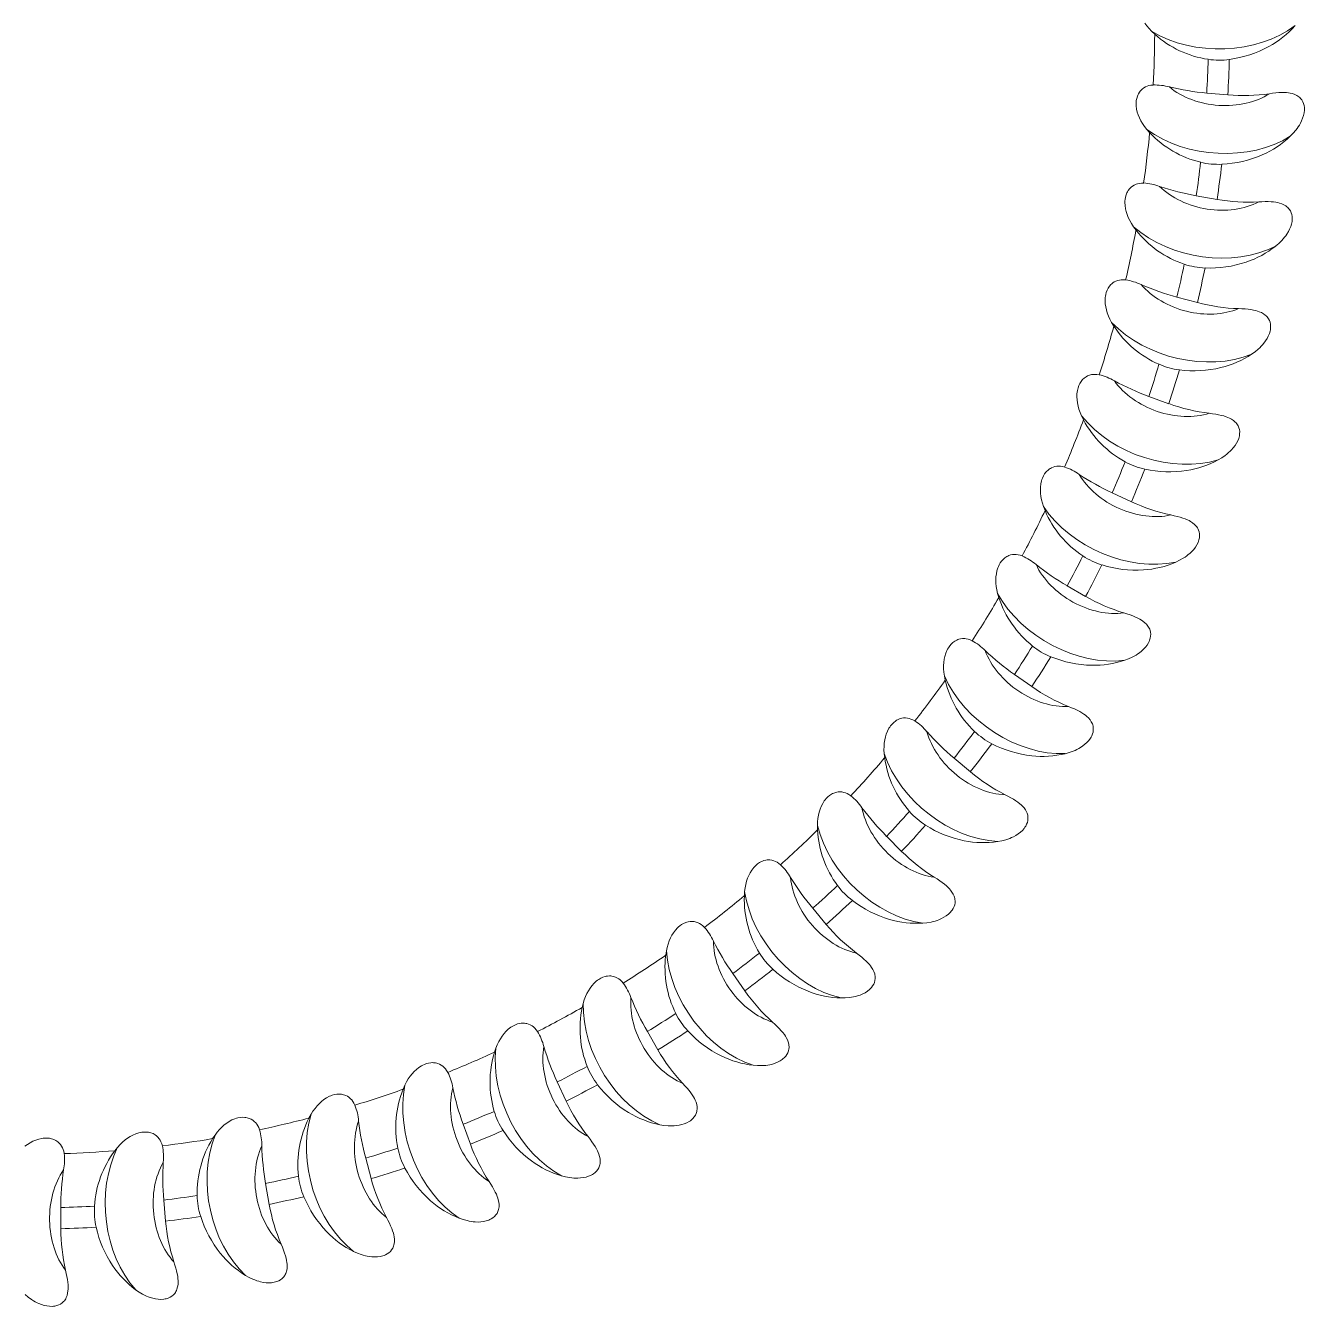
# Model space of a CAD drawing. Extents: x 89 to 596, y -47 to 440.
# Drawn here: x 565.92 to 596.14, y 186.09 to 216.35 of the extents above; entities that cross this region are included whole.
import ezdxf

# ---------------------------------------------------------------- set-up
doc = ezdxf.new("R2010")
doc.units = 0
doc.header["$LTSCALE"] = 7
doc.header["$MEASUREMENT"] = 0
doc.layers.add('8', color=252, linetype='CONTINUOUS', lineweight=15)

msp = doc.modelspace()

# ---------------------------------------------------------------- linework, layer by layer
at = {"layer": '8', "ltscale": 0.002557}
for p, q in [((592.601, 216.143), (592.527, 216.214)), ((592.48, 213.819), (592.413, 213.896)), ((592.158, 211.514), (592.097, 211.596)), ((591.635, 209.246), (591.582, 209.333)), ((590.009, 204.889), (589.972, 204.985)), ((588.918, 202.834), (588.889, 202.932)), ((587.651, 200.881), (587.631, 200.981)), ((584.633, 197.343), (584.631, 197.446)), ((582.905, 195.785), (582.911, 195.887)), ((579.074, 193.149), (579.098, 193.248)), ((577.001, 192.091), (577.033, 192.188)), ((570.342, 190.051), (570.398, 190.136))]:
    msp.add_line(p, q, dxfattribs=at)
at = {"layer": '8', "ltscale": 0.012505}
for p, q in [((594.327, 214.71), (593.829, 214.754)), ((588.244, 198.717), (587.86, 199.039)), ((584.841, 195.11), (584.519, 195.493)), ((582.917, 193.542), (582.63, 193.951)), ((580.863, 192.147), (580.613, 192.581)), ((578.696, 190.938), (578.485, 191.391)), ((576.432, 189.921), (576.26, 190.391)), ((566.755, 187.922), (566.755, 188.422))]:
    msp.add_line(p, q, dxfattribs=at)
at = {"layer": '8', "ltscale": 0.012507}
msp.add_line((594.075, 212.241), (593.582, 212.328), dxfattribs=at)
at = {"layer": '8', "ltscale": 0.012506}
for p, q in [((593.609, 209.803), (593.126, 209.933)), ((592.932, 207.415), (592.462, 207.586)), ((592.05, 205.095), (591.596, 205.307)), ((589.696, 200.73), (589.287, 201.017)), ((586.621, 196.839), (586.267, 197.193)), ((574.087, 189.106), (573.958, 189.589)), ((571.681, 188.498), (571.594, 188.991)), ((569.23, 188.102), (569.187, 188.601))]:
    msp.add_line(p, q, dxfattribs=at)
at = {"layer": '8', "ltscale": 0.002558}
for p, q in [((590.918, 207.032), (590.872, 207.124)), ((586.22, 199.046), (586.208, 199.148)), ((581.047, 194.383), (581.062, 194.485)), ((572.618, 190.536), (572.667, 190.626))]:
    msp.add_line(p, q, dxfattribs=at)
at = {"layer": '8', "ltscale": 0.012504}
msp.add_line((590.968, 202.861), (590.535, 203.111), dxfattribs=at)
at = {"layer": '8', "ltscale": 0.002556}
for p, q in [((574.843, 191.218), (574.884, 191.312)), ((568.032, 189.766), (568.095, 189.846))]:
    msp.add_line(p, q, dxfattribs=at)
at = {"layer": '8'}
for points in [[(592.369, 216.405), (592.415, 216.341), (592.467, 216.277), (592.527, 216.214)], [(592.564, 214.943), (592.51, 214.938), (592.462, 214.928), (592.421, 214.915), (592.386, 214.9), (592.341, 214.875), (592.305, 214.848), (592.276, 214.82), (592.257, 214.799), (592.241, 214.778), (592.213, 214.733), (592.201, 214.707), (592.19, 214.68), (592.174, 214.627), (592.165, 214.574), (592.16, 214.521), (592.16, 214.485), (592.162, 214.449), (592.172, 214.376), (592.189, 214.302), (592.21, 214.235), (592.238, 214.168), (592.272, 214.1), (592.312, 214.032), (592.359, 213.964), (592.413, 213.896)], [(595.8, 213.732), (595.869, 213.802), (595.933, 213.877), (595.963, 213.917), (595.992, 213.958), (596.017, 213.998), (596.041, 214.039), (596.07, 214.098), (596.095, 214.158), (596.114, 214.22), (596.128, 214.283), (596.135, 214.347), (596.136, 214.379), (596.135, 214.41), (596.128, 214.459), (596.116, 214.505), (596.098, 214.549), (596.074, 214.59), (596.046, 214.626), (596.026, 214.646), (596.005, 214.664), (595.982, 214.681), (595.958, 214.696), (595.908, 214.72), (595.856, 214.739), (595.801, 214.752), (595.759, 214.759), (595.717, 214.763), (595.659, 214.766), (595.601, 214.766), (595.532, 214.763), (595.462, 214.757), (595.386, 214.749), (595.311, 214.738)], [(592.339, 212.627), (592.285, 212.626), (592.236, 212.62), (592.194, 212.611), (592.158, 212.599), (592.111, 212.578), (592.073, 212.554), (592.041, 212.53), (592.021, 212.51), (592.002, 212.49), (591.971, 212.448), (591.957, 212.423), (591.944, 212.398), (591.923, 212.346), (591.909, 212.294), (591.9, 212.241), (591.897, 212.205), (591.896, 212.169), (591.899, 212.096), (591.909, 212.021), (591.925, 211.952), (591.947, 211.883), (591.975, 211.812), (592.009, 211.741), (592.049, 211.669), (592.097, 211.596)], [(595.457, 211.139), (595.532, 211.202), (595.602, 211.271), (595.636, 211.308), (595.668, 211.347), (595.697, 211.384), (595.724, 211.423), (595.758, 211.479), (595.788, 211.537), (595.813, 211.597), (595.832, 211.658), (595.845, 211.721), (595.848, 211.753), (595.85, 211.785), (595.847, 211.833), (595.839, 211.881), (595.825, 211.926), (595.805, 211.969), (595.78, 212.008), (595.762, 212.029), (595.743, 212.049), (595.721, 212.068), (595.699, 212.085), (595.651, 212.113), (595.601, 212.136), (595.547, 212.154), (595.506, 212.164), (595.464, 212.172), (595.407, 212.18), (595.349, 212.186), (595.28, 212.188), (595.21, 212.189), (595.134, 212.187), (595.058, 212.183)], [(591.913, 210.339), (591.859, 210.343), (591.81, 210.341), (591.767, 210.335), (591.73, 210.327), (591.682, 210.31), (591.642, 210.29), (591.608, 210.268), (591.586, 210.25), (591.566, 210.232), (591.531, 210.193), (591.514, 210.169), (591.499, 210.145), (591.475, 210.095), (591.456, 210.045), (591.442, 209.993), (591.436, 209.957), (591.431, 209.921), (591.428, 209.848), (591.432, 209.772), (591.442, 209.703), (591.458, 209.632), (591.479, 209.559), (591.507, 209.485), (591.541, 209.41), (591.582, 209.333)], [(594.89, 208.584), (594.97, 208.641), (595.045, 208.703), (595.082, 208.738), (595.118, 208.773), (595.15, 208.808), (595.18, 208.845), (595.219, 208.897), (595.254, 208.952), (595.284, 209.01), (595.309, 209.07), (595.327, 209.131), (595.333, 209.162), (595.337, 209.194), (595.339, 209.243), (595.335, 209.291), (595.325, 209.337), (595.309, 209.381), (595.287, 209.422), (595.271, 209.445), (595.253, 209.467), (595.234, 209.487), (595.213, 209.506), (595.168, 209.538), (595.119, 209.566), (595.068, 209.588), (595.028, 209.602), (594.987, 209.614), (594.93, 209.627), (594.874, 209.637), (594.804, 209.646), (594.735, 209.652), (594.659, 209.657), (594.583, 209.66)], [(591.289, 208.097), (591.236, 208.105), (591.187, 208.108), (591.144, 208.106), (591.106, 208.101), (591.056, 208.088), (591.015, 208.072), (590.979, 208.052), (590.956, 208.037), (590.934, 208.02), (590.896, 207.984), (590.877, 207.962), (590.86, 207.939), (590.831, 207.892), (590.808, 207.843), (590.79, 207.793), (590.781, 207.758), (590.773, 207.723), (590.763, 207.65), (590.761, 207.574), (590.765, 207.504), (590.774, 207.432), (590.789, 207.358), (590.81, 207.282), (590.838, 207.204), (590.872, 207.124)], [(594.102, 206.089), (594.186, 206.139), (594.267, 206.194), (594.307, 206.225), (594.346, 206.258), (594.38, 206.29), (594.414, 206.323), (594.457, 206.372), (594.497, 206.424), (594.532, 206.479), (594.561, 206.536), (594.585, 206.596), (594.593, 206.627), (594.6, 206.657), (594.606, 206.706), (594.607, 206.754), (594.601, 206.801), (594.589, 206.847), (594.57, 206.889), (594.557, 206.914), (594.541, 206.936), (594.523, 206.959), (594.504, 206.979), (594.462, 207.016), (594.416, 207.047), (594.367, 207.074), (594.328, 207.091), (594.288, 207.106), (594.233, 207.124), (594.177, 207.139), (594.109, 207.154), (594.041, 207.167), (593.965, 207.178), (593.89, 207.187)], [(590.473, 205.917), (590.42, 205.93), (590.372, 205.937), (590.328, 205.939), (590.29, 205.937), (590.24, 205.929), (590.197, 205.916), (590.16, 205.9), (590.135, 205.887), (590.112, 205.872), (590.071, 205.84), (590.05, 205.819), (590.031, 205.798), (589.998, 205.754), (589.971, 205.707), (589.949, 205.658), (589.936, 205.624), (589.926, 205.59), (589.91, 205.518), (589.901, 205.443), (589.898, 205.373), (589.901, 205.3), (589.91, 205.225), (589.924, 205.147), (589.945, 205.067), (589.972, 204.985)], [(593.1, 203.673), (593.188, 203.715), (593.273, 203.763), (593.316, 203.79), (593.357, 203.819), (593.394, 203.848), (593.43, 203.879), (593.478, 203.923), (593.522, 203.972), (593.561, 204.023), (593.596, 204.078), (593.624, 204.135), (593.636, 204.165), (593.645, 204.195), (593.656, 204.243), (593.66, 204.291), (593.659, 204.338), (593.65, 204.384), (593.636, 204.429), (593.624, 204.454), (593.611, 204.478), (593.595, 204.502), (593.577, 204.524), (593.539, 204.564), (593.496, 204.599), (593.449, 204.63), (593.412, 204.651), (593.374, 204.669), (593.32, 204.692), (593.266, 204.712), (593.199, 204.733), (593.132, 204.751), (593.058, 204.769), (592.984, 204.785)], [(589.469, 203.818), (589.418, 203.835), (589.37, 203.846), (589.327, 203.852), (589.289, 203.853), (589.238, 203.849), (589.194, 203.84), (589.156, 203.828), (589.13, 203.816), (589.106, 203.804), (589.062, 203.775), (589.04, 203.757), (589.019, 203.737), (588.982, 203.696), (588.951, 203.651), (588.924, 203.605), (588.909, 203.572), (588.896, 203.539), (588.873, 203.469), (588.858, 203.395), (588.849, 203.325), (588.846, 203.252), (588.848, 203.177), (588.855, 203.098), (588.869, 203.017), (588.889, 202.932)], [(591.89, 201.352), (591.982, 201.386), (592.071, 201.427), (592.116, 201.451), (592.159, 201.476), (592.199, 201.501), (592.238, 201.529), (592.289, 201.569), (592.337, 201.613), (592.381, 201.661), (592.42, 201.713), (592.454, 201.767), (592.467, 201.796), (592.48, 201.825), (592.494, 201.872), (592.503, 201.919), (592.505, 201.967), (592.501, 202.013), (592.49, 202.059), (592.481, 202.085), (592.47, 202.11), (592.456, 202.135), (592.441, 202.159), (592.406, 202.202), (592.366, 202.241), (592.322, 202.276), (592.287, 202.299), (592.25, 202.321), (592.199, 202.349), (592.147, 202.373), (592.082, 202.4), (592.017, 202.424), (591.945, 202.448), (591.872, 202.471)], [(588.286, 201.813), (588.236, 201.835), (588.19, 201.85), (588.148, 201.86), (588.11, 201.865), (588.059, 201.865), (588.014, 201.86), (587.975, 201.851), (587.948, 201.842), (587.923, 201.831), (587.877, 201.806), (587.853, 201.79), (587.831, 201.772), (587.791, 201.734), (587.756, 201.693), (587.725, 201.649), (587.707, 201.618), (587.691, 201.586), (587.662, 201.518), (587.64, 201.445), (587.626, 201.376), (587.616, 201.304), (587.612, 201.229), (587.612, 201.15), (587.619, 201.068), (587.631, 200.981)], [(590.483, 199.146), (590.578, 199.172), (590.67, 199.205), (590.717, 199.225), (590.762, 199.246), (590.804, 199.268), (590.845, 199.292), (590.899, 199.328), (590.951, 199.367), (590.999, 199.411), (591.043, 199.459), (591.081, 199.511), (591.097, 199.538), (591.112, 199.566), (591.13, 199.611), (591.143, 199.658), (591.149, 199.705), (591.149, 199.752), (591.143, 199.798), (591.136, 199.825), (591.127, 199.851), (591.115, 199.877), (591.102, 199.902), (591.071, 199.948), (591.035, 199.99), (590.994, 200.028), (590.961, 200.055), (590.926, 200.08), (590.878, 200.112), (590.828, 200.141), (590.766, 200.173), (590.703, 200.203), (590.633, 200.233), (590.563, 200.262)], [(586.933, 199.919), (586.886, 199.946), (586.841, 199.965), (586.799, 199.978), (586.762, 199.986), (586.711, 199.991), (586.666, 199.99), (586.626, 199.984), (586.599, 199.977), (586.573, 199.969), (586.525, 199.948), (586.5, 199.934), (586.476, 199.918), (586.433, 199.884), (586.394, 199.846), (586.36, 199.805), (586.339, 199.775), (586.32, 199.745), (586.286, 199.679), (586.258, 199.609), (586.237, 199.542), (586.221, 199.471), (586.21, 199.396), (586.204, 199.318), (586.203, 199.235), (586.208, 199.148)], [(585.42, 198.151), (585.375, 198.181), (585.332, 198.204), (585.292, 198.221), (585.255, 198.232), (585.205, 198.242), (585.161, 198.244), (585.12, 198.242), (585.092, 198.238), (585.066, 198.232), (585.016, 198.215), (584.99, 198.203), (584.965, 198.19), (584.919, 198.159), (584.877, 198.125), (584.839, 198.086), (584.816, 198.059), (584.794, 198.03), (584.755, 197.968), (584.72, 197.901), (584.694, 197.835), (584.672, 197.766), (584.654, 197.693), (584.641, 197.615), (584.633, 197.533), (584.631, 197.446)], [(588.889, 197.071), (588.986, 197.089), (589.08, 197.113), (589.129, 197.129), (589.176, 197.146), (589.22, 197.164), (589.262, 197.185), (589.32, 197.216), (589.375, 197.251), (589.426, 197.29), (589.474, 197.334), (589.516, 197.382), (589.535, 197.408), (589.552, 197.435), (589.574, 197.478), (589.591, 197.523), (589.602, 197.569), (589.606, 197.616), (589.603, 197.663), (589.599, 197.69), (589.592, 197.717), (589.583, 197.744), (589.572, 197.77), (589.545, 197.818), (589.512, 197.864), (589.475, 197.906), (589.444, 197.935), (589.412, 197.963), (589.367, 197.999), (589.319, 198.032), (589.26, 198.069), (589.2, 198.104), (589.133, 198.141), (589.066, 198.176)], [(583.759, 196.521), (583.717, 196.555), (583.676, 196.582), (583.637, 196.602), (583.602, 196.616), (583.553, 196.63), (583.508, 196.636), (583.468, 196.638), (583.44, 196.636), (583.413, 196.632), (583.362, 196.62), (583.335, 196.61), (583.309, 196.599), (583.26, 196.573), (583.215, 196.542), (583.174, 196.507), (583.149, 196.482), (583.125, 196.455), (583.08, 196.397), (583.04, 196.333), (583.008, 196.27), (582.98, 196.203), (582.956, 196.131), (582.936, 196.055), (582.921, 195.974), (582.911, 195.887)], [(587.121, 195.143), (587.218, 195.152), (587.315, 195.168), (587.364, 195.18), (587.413, 195.193), (587.458, 195.207), (587.502, 195.223), (587.562, 195.249), (587.62, 195.28), (587.675, 195.314), (587.726, 195.354), (587.772, 195.398), (587.793, 195.422), (587.813, 195.447), (587.839, 195.489), (587.859, 195.532), (587.874, 195.577), (587.882, 195.624), (587.884, 195.67), (587.881, 195.698), (587.877, 195.725), (587.87, 195.753), (587.861, 195.78), (587.839, 195.83), (587.81, 195.878), (587.777, 195.923), (587.749, 195.955), (587.719, 195.986), (587.677, 196.025), (587.633, 196.063), (587.577, 196.105), (587.521, 196.145), (587.457, 196.187), (587.393, 196.228)], [(581.962, 195.042), (581.923, 195.08), (581.884, 195.11), (581.848, 195.133), (581.814, 195.151), (581.766, 195.169), (581.722, 195.179), (581.682, 195.184), (581.654, 195.184), (581.627, 195.183), (581.575, 195.175), (581.547, 195.168), (581.52, 195.159), (581.469, 195.137), (581.422, 195.11), (581.378, 195.079), (581.351, 195.056), (581.324, 195.032), (581.275, 194.978), (581.229, 194.917), (581.192, 194.857), (581.158, 194.793), (581.128, 194.724), (581.102, 194.649), (581.08, 194.57), (581.062, 194.485)], [(585.191, 193.376), (585.289, 193.377), (585.386, 193.385), (585.436, 193.391), (585.486, 193.4), (585.532, 193.411), (585.578, 193.423), (585.64, 193.444), (585.7, 193.469), (585.758, 193.499), (585.812, 193.534), (585.862, 193.574), (585.885, 193.596), (585.907, 193.619), (585.936, 193.658), (585.96, 193.7), (585.979, 193.743), (585.991, 193.789), (585.997, 193.835), (585.997, 193.863), (585.995, 193.89), (585.99, 193.918), (585.984, 193.946), (585.966, 193.998), (585.942, 194.048), (585.912, 194.096), (585.888, 194.131), (585.861, 194.164), (585.822, 194.207), (585.781, 194.248), (585.73, 194.295), (585.677, 194.34), (585.617, 194.387), (585.556, 194.433)], [(580.043, 193.725), (580.007, 193.766), (579.971, 193.8), (579.937, 193.826), (579.905, 193.846), (579.859, 193.868), (579.816, 193.883), (579.777, 193.891), (579.748, 193.894), (579.721, 193.895), (579.669, 193.892), (579.641, 193.887), (579.613, 193.881), (579.56, 193.863), (579.511, 193.84), (579.465, 193.813), (579.435, 193.793), (579.407, 193.771), (579.353, 193.721), (579.302, 193.665), (579.26, 193.609), (579.22, 193.547), (579.184, 193.481), (579.152, 193.409), (579.123, 193.332), (579.098, 193.248)], [(578.016, 192.581), (577.984, 192.625), (577.952, 192.661), (577.92, 192.69), (577.889, 192.714), (577.845, 192.74), (577.804, 192.757), (577.765, 192.769), (577.738, 192.775), (577.711, 192.778), (577.659, 192.779), (577.63, 192.777), (577.601, 192.773), (577.548, 192.76), (577.497, 192.742), (577.448, 192.719), (577.417, 192.701), (577.387, 192.682), (577.328, 192.637), (577.273, 192.585), (577.226, 192.533), (577.181, 192.475), (577.14, 192.412), (577.101, 192.344), (577.065, 192.269), (577.033, 192.188)], [(583.114, 191.784), (583.212, 191.777), (583.31, 191.776), (583.36, 191.778), (583.411, 191.783), (583.457, 191.789), (583.504, 191.797), (583.567, 191.813), (583.63, 191.832), (583.69, 191.857), (583.747, 191.887), (583.8, 191.923), (583.825, 191.943), (583.848, 191.964), (583.881, 192), (583.909, 192.039), (583.931, 192.081), (583.947, 192.126), (583.957, 192.171), (583.96, 192.199), (583.96, 192.227), (583.958, 192.255), (583.954, 192.283), (583.941, 192.337), (583.921, 192.389), (583.896, 192.439), (583.874, 192.475), (583.85, 192.511), (583.815, 192.557), (583.778, 192.601), (583.731, 192.653), (583.682, 192.702), (583.627, 192.755), (583.57, 192.806)], [(575.898, 191.617), (575.87, 191.664), (575.84, 191.703), (575.811, 191.735), (575.783, 191.761), (575.741, 191.79), (575.702, 191.812), (575.664, 191.827), (575.637, 191.835), (575.61, 191.84), (575.559, 191.846), (575.53, 191.847), (575.501, 191.845), (575.446, 191.837), (575.394, 191.823), (575.344, 191.804), (575.311, 191.789), (575.279, 191.773), (575.217, 191.733), (575.157, 191.686), (575.106, 191.638), (575.057, 191.585), (575.01, 191.526), (574.965, 191.461), (574.923, 191.39), (574.884, 191.312)], [(580.907, 190.38), (581.003, 190.364), (581.101, 190.354), (581.151, 190.352), (581.202, 190.352), (581.249, 190.354), (581.296, 190.359), (581.361, 190.368), (581.424, 190.383), (581.486, 190.402), (581.546, 190.427), (581.602, 190.458), (581.629, 190.475), (581.654, 190.495), (581.69, 190.528), (581.721, 190.564), (581.747, 190.604), (581.767, 190.647), (581.78, 190.691), (581.785, 190.719), (581.788, 190.746), (581.788, 190.775), (581.787, 190.803), (581.778, 190.858), (581.763, 190.911), (581.742, 190.963), (581.724, 191.002), (581.703, 191.039), (581.673, 191.088), (581.64, 191.135), (581.597, 191.191), (581.553, 191.244), (581.502, 191.301), (581.45, 191.357)], [(573.703, 190.842), (573.679, 190.891), (573.653, 190.932), (573.627, 190.967), (573.601, 190.995), (573.562, 191.028), (573.525, 191.053), (573.489, 191.071), (573.462, 191.081), (573.437, 191.089), (573.385, 191.1), (573.356, 191.103), (573.328, 191.104), (573.273, 191.1), (573.219, 191.091), (573.168, 191.077), (573.134, 191.065), (573.101, 191.051), (573.035, 191.017), (572.972, 190.975), (572.916, 190.932), (572.863, 190.883), (572.811, 190.828), (572.761, 190.767), (572.713, 190.7), (572.667, 190.626)], [(571.449, 190.261), (571.43, 190.312), (571.408, 190.355), (571.385, 190.392), (571.361, 190.422), (571.325, 190.459), (571.29, 190.487), (571.256, 190.508), (571.231, 190.52), (571.205, 190.531), (571.155, 190.546), (571.127, 190.551), (571.099, 190.554), (571.043, 190.556), (570.989, 190.551), (570.936, 190.542), (570.902, 190.533), (570.867, 190.522), (570.799, 190.493), (570.733, 190.458), (570.674, 190.419), (570.616, 190.375), (570.559, 190.325), (570.504, 190.269), (570.45, 190.206), (570.398, 190.136)], [(566.833, 189.698), (566.823, 189.752), (566.809, 189.798), (566.792, 189.838), (566.774, 189.872), (566.745, 189.914), (566.716, 189.948), (566.686, 189.975), (566.663, 189.992), (566.64, 190.006), (566.593, 190.029), (566.566, 190.04), (566.539, 190.048), (566.484, 190.059), (566.43, 190.064), (566.377, 190.063), (566.341, 190.061), (566.305, 190.056), (566.234, 190.04), (566.161, 190.016), (566.097, 189.989), (566.032, 189.955), (565.968, 189.916), (565.904, 189.87)], [(569.154, 189.879), (569.139, 189.931), (569.12, 189.976), (569.1, 190.015), (569.08, 190.047), (569.047, 190.087), (569.015, 190.117), (568.982, 190.141), (568.958, 190.156), (568.934, 190.169), (568.885, 190.188), (568.857, 190.196), (568.83, 190.201), (568.775, 190.208), (568.721, 190.208), (568.667, 190.203), (568.632, 190.197), (568.597, 190.189), (568.526, 190.167), (568.457, 190.137), (568.394, 190.104), (568.333, 190.065), (568.272, 190.02), (568.213, 189.969), (568.154, 189.911), (568.095, 189.846)], [(578.586, 189.173), (578.68, 189.148), (578.777, 189.13), (578.827, 189.124), (578.877, 189.12), (578.924, 189.118), (578.972, 189.118), (579.037, 189.122), (579.101, 189.13), (579.165, 189.144), (579.226, 189.164), (579.285, 189.19), (579.313, 189.205), (579.34, 189.222), (579.378, 189.252), (579.412, 189.286), (579.442, 189.323), (579.465, 189.364), (579.482, 189.407), (579.49, 189.434), (579.495, 189.461), (579.498, 189.489), (579.499, 189.518), (579.495, 189.573), (579.485, 189.628), (579.469, 189.681), (579.454, 189.721), (579.436, 189.76), (579.41, 189.812), (579.381, 189.862), (579.344, 189.921), (579.304, 189.978), (579.259, 190.039), (579.212, 190.099)], [(576.168, 188.173), (576.26, 188.14), (576.354, 188.114), (576.404, 188.103), (576.453, 188.094), (576.5, 188.088), (576.547, 188.084), (576.613, 188.082), (576.678, 188.085), (576.742, 188.094), (576.805, 188.108), (576.866, 188.128), (576.895, 188.141), (576.923, 188.156), (576.964, 188.182), (577.001, 188.213), (577.034, 188.248), (577.061, 188.286), (577.082, 188.328), (577.091, 188.354), (577.099, 188.381), (577.104, 188.408), (577.108, 188.437), (577.109, 188.492), (577.103, 188.547), (577.092, 188.602), (577.08, 188.643), (577.067, 188.684), (577.045, 188.737), (577.02, 188.79), (576.988, 188.852), (576.954, 188.912), (576.914, 188.977), (576.873, 189.041)], [(573.672, 187.387), (573.761, 187.346), (573.853, 187.312), (573.901, 187.297), (573.95, 187.284), (573.996, 187.274), (574.042, 187.266), (574.107, 187.258), (574.173, 187.256), (574.238, 187.258), (574.302, 187.267), (574.364, 187.282), (574.394, 187.292), (574.423, 187.305), (574.466, 187.327), (574.506, 187.355), (574.541, 187.387), (574.571, 187.423), (574.596, 187.462), (574.608, 187.487), (574.618, 187.513), (574.626, 187.54), (574.631, 187.568), (574.637, 187.623), (574.636, 187.679), (574.63, 187.735), (574.622, 187.776), (574.612, 187.818), (574.595, 187.873), (574.575, 187.927), (574.548, 187.992), (574.519, 188.055), (574.485, 188.123), (574.45, 188.191)], [(571.117, 186.822), (571.202, 186.774), (571.291, 186.731), (571.338, 186.712), (571.385, 186.695), (571.43, 186.681), (571.476, 186.669), (571.54, 186.656), (571.605, 186.648), (571.669, 186.645), (571.734, 186.648), (571.797, 186.657), (571.828, 186.665), (571.858, 186.674), (571.903, 186.693), (571.945, 186.717), (571.983, 186.746), (572.016, 186.779), (572.044, 186.816), (572.058, 186.84), (572.07, 186.865), (572.081, 186.892), (572.089, 186.919), (572.1, 186.973), (572.104, 187.029), (572.102, 187.085), (572.098, 187.127), (572.091, 187.169), (572.079, 187.226), (572.064, 187.281), (572.043, 187.348), (572.02, 187.414), (571.992, 187.485), (571.962, 187.555)], [(568.523, 186.482), (568.604, 186.426), (568.688, 186.376), (568.733, 186.353), (568.779, 186.332), (568.822, 186.314), (568.867, 186.298), (568.929, 186.279), (568.993, 186.265), (569.058, 186.257), (569.122, 186.254), (569.186, 186.258), (569.218, 186.263), (569.248, 186.27), (569.295, 186.285), (569.339, 186.305), (569.379, 186.33), (569.415, 186.361), (569.446, 186.395), (569.462, 186.418), (569.476, 186.442), (569.489, 186.467), (569.499, 186.493), (569.515, 186.547), (569.524, 186.602), (569.527, 186.658), (569.526, 186.7), (569.523, 186.743), (569.516, 186.8), (569.506, 186.857), (569.491, 186.925), (569.473, 186.992), (569.452, 187.066), (569.429, 187.138)], [(565.909, 186.369), (565.984, 186.307), (566.064, 186.25), (566.107, 186.223), (566.151, 186.197), (566.193, 186.176), (566.235, 186.156), (566.296, 186.132), (566.358, 186.112), (566.422, 186.098), (566.486, 186.09), (566.55, 186.089), (566.582, 186.091), (566.613, 186.095), (566.661, 186.106), (566.706, 186.122), (566.748, 186.143), (566.787, 186.17), (566.821, 186.202), (566.839, 186.223), (566.855, 186.246), (566.87, 186.27), (566.883, 186.295), (566.902, 186.347), (566.916, 186.401), (566.924, 186.457), (566.928, 186.499), (566.928, 186.542), (566.926, 186.599), (566.921, 186.657), (566.912, 186.726), (566.9, 186.795), (566.885, 186.869), (566.868, 186.944)]]:
    msp.add_lwpolyline(points, dxfattribs=at)
for centre, radius, start, end in [((594.184, 217.88), 2.314, 298.7961, 318.4766), ((565.923, 216.361), 26.678, 356.9544, 359.5327), ((594.218, 217.943), 2.419, 228.059, 261.5756), ((594.006, 218.222), 2.699, 277.5982, 298.5943), ((565.923, 216.361), 27.951, 356.7044, 358.3358), ((594.123, 217.267), 1.737, 261.3822, 277.9345), ((565.923, 216.361), 28.451, 356.6745, 358.3591), ((592.595, 213.626), 1.319, 74.5776, 91.3557), ((594.357, 220.78), 6.049, 256.5093, 264.9882), ((594.7, 218.953), 4.259, 264.9739, 278.2477), ((565.923, 216.361), 26.678, 351.9544, 354.5327), ((594.248, 215.471), 2.419, 223.059, 256.5756), ((594.208, 215.411), 2.314, 293.7961, 313.4766), ((565.923, 216.361), 27.951, 351.7044, 353.3358), ((594.095, 214.806), 1.737, 256.3835, 272.9346), ((565.923, 216.361), 28.451, 351.6745, 353.3591), ((594.062, 215.768), 2.699, 272.5982, 293.5943), ((592.255, 211.312), 1.319, 69.5776, 86.3557), ((594.634, 218.285), 6.049, 251.5093, 259.9882), ((594.817, 216.435), 4.259, 259.9739, 273.2477), ((565.923, 216.361), 26.678, 346.9544, 349.5327), ((594.063, 213.006), 2.419, 218.059, 251.5756), ((594.018, 212.95), 2.314, 288.7961, 308.4766), ((565.923, 216.361), 27.951, 346.7044, 348.3358), ((593.852, 212.356), 1.737, 251.3827, 267.9359), ((565.923, 216.361), 28.451, 346.6745, 348.3591), ((593.903, 213.318), 2.699, 267.5982, 288.5943), ((591.715, 209.036), 1.319, 64.5776, 81.3557), ((594.693, 215.775), 6.049, 246.5093, 254.9882), ((594.713, 213.917), 4.259, 254.9739, 268.2477), ((565.923, 216.361), 26.678, 341.9544, 344.5327), ((593.663, 210.566), 2.419, 213.059, 246.5756), ((593.614, 210.514), 2.314, 283.7961, 303.4766), ((565.923, 216.361), 27.951, 341.7044, 343.3358), ((593.397, 209.937), 1.737, 246.3835, 262.9344), ((565.923, 216.361), 28.451, 341.6745, 343.3591), ((593.531, 210.891), 2.699, 262.5982, 283.5943), ((590.979, 206.816), 1.319, 59.5776, 76.3557), ((594.532, 213.27), 6.049, 241.5093, 249.9882), ((594.391, 211.417), 4.259, 249.9739, 263.2477), ((565.923, 216.361), 26.678, 336.9544, 339.5327), ((593.052, 208.17), 2.419, 208.059, 241.5756), ((592.999, 208.123), 2.314, 278.7961, 298.4766), ((590.051, 204.669), 1.319, 54.5776, 71.3557), ((565.923, 216.361), 27.951, 336.7044, 338.3358), ((592.733, 207.567), 1.737, 241.3835, 257.9344), ((565.923, 216.361), 28.451, 336.6745, 338.3591), ((592.949, 208.505), 2.699, 257.5982, 278.5943), ((594.154, 210.788), 6.049, 236.5093, 244.9882), ((565.923, 216.361), 26.678, 331.9544, 334.5327), ((592.235, 205.837), 2.419, 203.059, 236.5756), ((593.851, 208.955), 4.259, 244.9739, 258.2477), ((588.94, 202.61), 1.319, 49.5776, 66.3557), ((565.923, 216.361), 27.951, 331.7044, 333.3358), ((591.864, 205.264), 1.737, 236.3835, 252.9344), ((592.178, 205.795), 2.314, 273.7961, 293.4766), ((593.561, 208.349), 6.049, 231.5093, 239.9882), ((565.923, 216.361), 28.451, 331.6745, 333.3591), ((592.162, 206.18), 2.699, 252.5982, 273.5943), ((565.923, 216.361), 26.678, 326.9544, 329.5327), ((591.218, 203.584), 2.419, 198.059, 231.5756), ((593.1, 206.549), 4.259, 239.9739, 253.2477), ((587.654, 200.657), 1.319, 44.5776, 61.3557), ((592.757, 205.971), 6.049, 226.5093, 234.9882), ((565.923, 216.361), 27.951, 326.7044, 328.3358), ((590.798, 203.046), 1.737, 231.3835, 247.9344), ((565.923, 216.361), 28.451, 326.6745, 328.3591), ((591.175, 203.932), 2.699, 247.5982, 268.5943), ((591.157, 203.547), 2.314, 268.7961, 288.4766), ((565.923, 216.361), 26.678, 321.9544, 324.5327), ((590.008, 201.428), 2.419, 193.059, 226.5756), ((592.141, 204.217), 4.259, 234.9739, 248.2477), ((586.203, 198.822), 1.319, 39.5776, 56.3557), ((591.75, 203.672), 6.049, 221.5093, 229.9882), ((565.923, 216.361), 27.951, 321.7044, 323.3358), ((589.543, 200.928), 1.737, 226.3835, 242.9344), ((565.923, 216.361), 28.451, 321.6745, 323.3591), ((589.995, 201.778), 2.699, 242.5982, 263.5943), ((589.944, 201.396), 2.314, 263.7961, 283.4766), ((565.923, 216.361), 26.678, 316.9544, 319.5327), ((588.615, 199.386), 2.419, 188.059, 221.5756), ((590.983, 201.979), 4.259, 229.9739, 243.2477), ((584.597, 197.122), 1.319, 34.5776, 51.3557), ((590.545, 201.469), 6.049, 216.5093, 224.9882), ((565.923, 216.361), 27.951, 316.7044, 318.3358), ((588.108, 198.928), 1.737, 221.3835, 237.9344), ((565.923, 216.361), 26.678, 311.9544, 314.5327), ((587.049, 197.472), 2.419, 183.059, 216.5756), ((565.923, 216.361), 28.451, 316.6745, 318.3591), ((588.632, 199.735), 2.699, 237.6044, 258.6041), ((588.548, 199.359), 2.314, 258.7961, 278.4766), ((589.634, 199.849), 4.259, 224.9739, 238.2477), ((582.849, 195.567), 1.319, 29.5776, 46.3557), ((589.154, 199.38), 6.049, 211.5093, 219.9882), ((565.923, 216.361), 26.678, 306.9544, 309.5327), ((585.322, 195.703), 2.419, 178.059, 211.5756), ((565.923, 216.361), 27.951, 311.7044, 313.3358), ((586.505, 197.061), 1.737, 216.3835, 232.9344), ((565.923, 216.361), 28.451, 311.6745, 313.3591), ((587.097, 197.82), 2.699, 232.5982, 253.5943), ((586.981, 197.452), 2.314, 253.7961, 273.4766), ((580.973, 194.171), 1.319, 24.5776, 41.3557), ((588.105, 197.846), 4.259, 219.9739, 233.2477), ((587.585, 197.42), 6.049, 206.5093, 214.9882), ((565.923, 216.361), 26.678, 301.9544, 304.5327), ((583.448, 194.091), 2.419, 173.059, 206.5756), ((565.923, 216.361), 27.951, 306.7044, 308.3358), ((584.744, 195.341), 1.737, 211.3835, 227.9344), ((565.923, 216.361), 28.451, 306.6745, 308.3591), ((585.4, 196.045), 2.699, 227.6044, 248.6041), ((578.981, 192.944), 1.319, 19.5776, 36.3557), ((585.852, 195.604), 6.049, 201.5093, 209.9882), ((586.406, 195.983), 4.259, 214.9739, 228.2477), ((585.252, 195.689), 2.314, 248.7961, 268.4766), ((565.923, 216.361), 26.678, 296.9544, 299.5327), ((581.441, 192.648), 2.419, 168.059, 201.5756), ((565.923, 216.361), 27.951, 301.7044, 303.3358), ((582.84, 193.781), 1.737, 206.3835, 222.9344), ((576.891, 191.895), 1.319, 14.5776, 31.3557), ((565.923, 216.361), 28.451, 301.6745, 303.3591), ((583.556, 194.424), 2.699, 222.5982, 243.5943), ((583.967, 193.946), 6.049, 196.5093, 204.9882), ((584.552, 194.275), 4.259, 209.9739, 223.2477), ((565.923, 216.361), 26.678, 291.9544, 294.5327), ((579.315, 191.386), 2.419, 163.059, 196.5756), ((583.377, 194.083), 2.314, 243.7961, 263.4766), ((574.717, 191.032), 1.319, 9.5776, 26.3557), ((565.923, 216.361), 27.951, 296.7044, 298.3358), ((580.808, 192.392), 1.737, 201.3835, 217.9344), ((581.945, 192.459), 6.049, 191.5093, 199.9882), ((565.923, 216.361), 28.451, 296.6745, 298.3591), ((581.576, 192.971), 2.699, 217.6044, 238.6041), ((565.923, 216.361), 26.678, 286.9544, 289.5327), ((577.087, 190.314), 2.419, 158.059, 191.5756), ((582.557, 192.736), 4.259, 204.9739, 218.2477), ((572.476, 190.362), 1.319, 4.5776, 21.3557), ((565.923, 216.361), 27.951, 291.7044, 293.3358), ((578.662, 191.186), 1.737, 196.3835, 212.9344), ((581.369, 192.647), 2.314, 238.7961, 258.4766), ((565.923, 216.361), 26.678, 281.9544, 284.5327), ((574.774, 189.44), 2.419, 153.059, 186.5756), ((579.801, 191.153), 6.049, 186.5093, 194.9882), ((565.923, 216.361), 26.678, 276.9544, 279.5327), ((572.395, 188.771), 2.419, 148.059, 181.5756), ((570.185, 189.89), 1.319, 359.5776, 16.3557), ((565.923, 216.361), 28.451, 291.6745, 293.3591), ((579.479, 191.696), 2.699, 212.5982, 233.5943), ((565.923, 216.361), 26.678, 271.9544, 274.5327), ((569.965, 188.312), 2.419, 143.059, 176.5756), ((567.862, 189.62), 1.319, 354.5776, 11.3557), ((577.551, 190.04), 6.049, 181.5093, 189.9882), ((565.923, 216.361), 27.951, 286.7044, 288.3358), ((576.42, 190.171), 1.737, 191.3835, 207.9344), ((580.434, 191.376), 4.259, 199.9739, 213.2477), ((565.524, 189.552), 1.319, 349.5776, 6.3557), ((575.213, 189.127), 6.049, 176.5093, 184.9882), ((579.244, 191.391), 2.314, 233.7961, 253.4766), ((572.804, 188.421), 6.049, 171.5093, 179.9882), ((565.923, 216.361), 27.951, 281.7044, 283.3358), ((574.097, 189.356), 1.737, 186.3824, 202.9341), ((565.923, 216.361), 28.451, 286.6745, 288.3591), ((577.277, 190.608), 2.699, 207.5982, 228.5943), ((578.201, 190.206), 4.259, 194.9739, 208.2477), ((565.923, 216.361), 27.951, 276.7044, 278.3358), ((571.712, 188.747), 1.737, 181.3832, 197.9352), ((565.923, 216.361), 28.451, 281.6745, 283.3591), ((574.99, 189.717), 2.699, 202.5982, 223.5943), ((577.017, 190.325), 2.314, 228.7961, 248.4766), ((565.923, 216.361), 27.951, 271.7044, 273.3358), ((569.284, 188.347), 1.737, 176.3825, 192.9342), ((565.923, 216.361), 28.451, 276.6745, 278.3591), ((572.633, 189.028), 2.699, 197.5982, 218.5943), ((575.875, 189.236), 4.259, 189.9739, 203.2477), ((565.923, 216.361), 28.451, 271.6745, 273.3591), ((571.014, 187.92), 4.259, 179.9739, 193.2477), ((570.225, 188.547), 2.699, 192.5982, 213.5943), ((573.473, 188.472), 4.259, 184.9739, 198.2477), ((574.705, 189.457), 2.314, 223.7961, 243.4766), ((572.327, 188.794), 2.314, 218.7961, 238.4766), ((569.9, 188.341), 2.314, 213.7961, 233.4766)]:
    msp.add_arc(centre, radius, start, end, dxfattribs=at)
at = {"layer": '8', "extrusion": (0, 0, -1)}
for centre, major_axis, start_param, end_param in [((594.123, 217.528), (2.45, 0), 0.750281, 2.280722), ((594.167, 215.629), (1.644, -0.144), 0.741103, 2.344289), ((594.118, 215.065), (2.441, -0.214), 0.750281, 2.280722), ((593.996, 213.17), (1.625, -0.287), 0.741103, 2.344289), ((593.898, 212.613), (2.413, -0.425), 0.750281, 2.280722), ((593.611, 210.736), (1.594, -0.427), 0.741103, 2.344289), ((593.465, 210.189), (2.367, -0.634), 0.750281, 2.280722), ((593.015, 208.344), (1.55, -0.564), 0.741103, 2.344289), ((592.822, 207.812), (2.302, -0.838), 0.750281, 2.280722), ((592.214, 206.013), (1.495, -0.697), 0.741103, 2.344289), ((591.974, 205.501), (2.22, -1.035), 0.750281, 2.280722), ((591.212, 203.761), (1.429, -0.825), 0.741103, 2.344289), ((590.929, 203.271), (2.122, -1.225), 0.750281, 2.280722), ((590.017, 201.605), (1.352, -0.946), 0.741103, 2.344289), ((589.693, 201.142), (2.007, -1.405), 0.750281, 2.280722), ((588.639, 199.561), (1.264, -1.061), 0.741103, 2.344289), ((588.276, 199.128), (1.877, -1.575), 0.750281, 2.280722), ((587.089, 197.646), (1.167, -1.167), 0.741103, 2.344289), ((586.689, 197.246), (1.732, -1.732), 0.750281, 2.280722), ((585.377, 195.872), (1.061, -1.264), 0.741103, 2.344289), ((584.944, 195.508), (1.575, -1.877), 0.750281, 2.280722), ((583.517, 194.255), (0.946, -1.352), 0.741103, 2.344289), ((583.054, 193.93), (1.405, -2.007), 0.750281, 2.280722), ((581.524, 192.805), (0.825, -1.429), 0.741103, 2.344289), ((581.034, 192.522), (1.225, -2.122), 0.750281, 2.280722), ((578.899, 191.296), (1.035, -2.22), 0.750281, 2.280722), ((579.411, 191.535), (0.697, -1.495), 0.741103, 2.344289), ((576.665, 190.261), (0.838, -2.302), 0.750281, 2.280722), ((577.196, 190.454), (0.564, -1.551), 0.741103, 2.344289), ((574.349, 189.424), (0.634, -2.367), 0.750281, 2.280722), ((574.896, 189.57), (0.427, -1.594), 0.741103, 2.344289), ((571.969, 188.792), (0.425, -2.413), 0.750281, 2.280722), ((569.544, 188.37), (0.214, -2.441), 0.750281, 2.280722), ((572.526, 188.89), (0.286, -1.625), 0.741103, 2.344289), ((570.107, 188.419), (0.144, -1.644), 0.741103, 2.344289), ((567.656, 188.161), (0, -1.65), 0.741103, 2.344289)]:
    msp.add_ellipse(centre, major_axis=major_axis, ratio=0.707107, start_param=start_param, end_param=end_param, dxfattribs=at)

doc.saveas('drawing.dxf')
